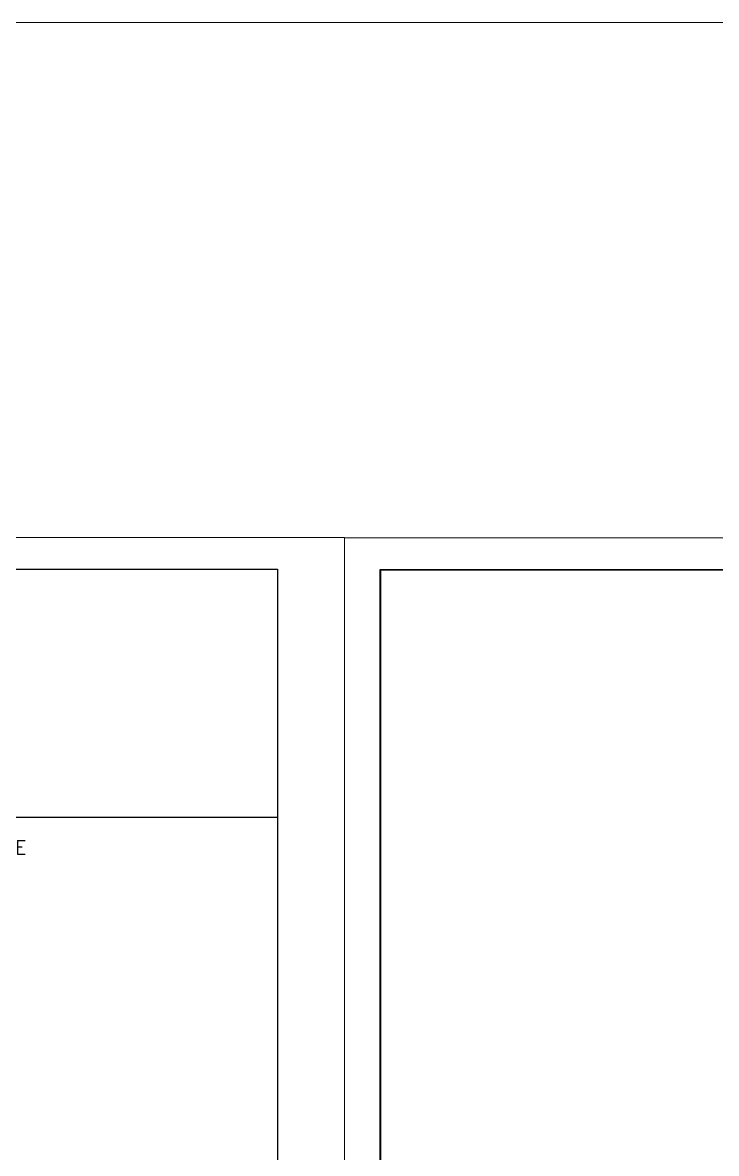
# Model space of a CAD drawing. Header units: millimetres. Extents: x -667 to -468, y -723 to -475.
# Drawn here: x -595.43 to -587.2, y -668.27 to -654.85 of the extents above; entities that cross this region are included whole.
import ezdxf

# ---------------------------------------------------------------- set-up
doc = ezdxf.new("R2010")
doc.units = ezdxf.units.MM
doc.layers.get('0').update_dxf_attribs({"lineweight": 9})
doc.layers.get('Defpoints').update_dxf_attribs({"lineweight": 0})
doc.layers.add('KOP', color=1, linetype='Continuous')
doc.styles.add('ROMANS', font='romans.shx')

# ---------------------------------------------------------------- blocks, each defined once
blk = doc.blocks.new('EW2433')
at = {"layer": 'Defpoints'}
for p, q in [((482.7963, -195.7493), (482.7963, -209.9267)), ((502.9615, -195.7493), (482.7963, -195.7493)), ((502.9615, -209.9267), (502.9615, -195.7493))]:
    blk.add_line(p, q, dxfattribs=at)
at = {"layer": 'KOP', "color": 11, "ltscale": 0.1}
for p, q in [((483.0215, -209.5956), (483.0215, -195.9497)), ((483.0215, -195.9497), (500.4465, -195.9497)), ((483.0239, -195.9522), (483.0239, -209.5931)), ((500.4441, -195.9522), (483.0239, -195.9522))]:
    blk.add_line(p, q, dxfattribs=at)
at = {"layer": 'KOP', "ltscale": 0.1}
blk.add_line((500.5786, -195.9497), (502.5381, -195.9497), dxfattribs=at)
at = {"layer": 'KOP', "linetype": 'Continuous'}
for p, q in [((500.5786, -195.9497), (502.5381, -195.9497)), ((502.5381, -195.9497), (502.5381, -209.5956))]:
    blk.add_line(p, q, dxfattribs=at)
at = {"layer": 'KOP', "color": 1, "ltscale": 0.1}
blk.add_line((502.5381, -197.5206), (500.5786, -197.5206), dxfattribs=at)
at = {"layer": 'KOP', "color": 1, "linetype": 'Continuous', "style": 'ROMANS', "width": 1}
blk.add_text('NOTE', height=0.08818, dxfattribs=at).set_placement((500.6522, -197.7529))

msp = doc.modelspace()

# ---------------------------------------------------------------- linework, layer by layer
at = {"color": 1, "linetype": 'ByBlock', "true_color": 0xff1a1a}
msp.add_lwpolyline([(-637.448, -654.855), (-468.305, -654.855), (-468.305, -723.184), (-637.448, -723.184)], close=True, dxfattribs=at)

# ---------------------------------------------------------------- block references
at = {"xscale": 1.875, "yscale": 1.875, "zscale": 1.875}
for p in [(-1534.666, -293.932), (-1496.856, -293.937)]:
    msp.add_blockref('EW2433', p, dxfattribs=at)

doc.saveas('drawing.dxf')
